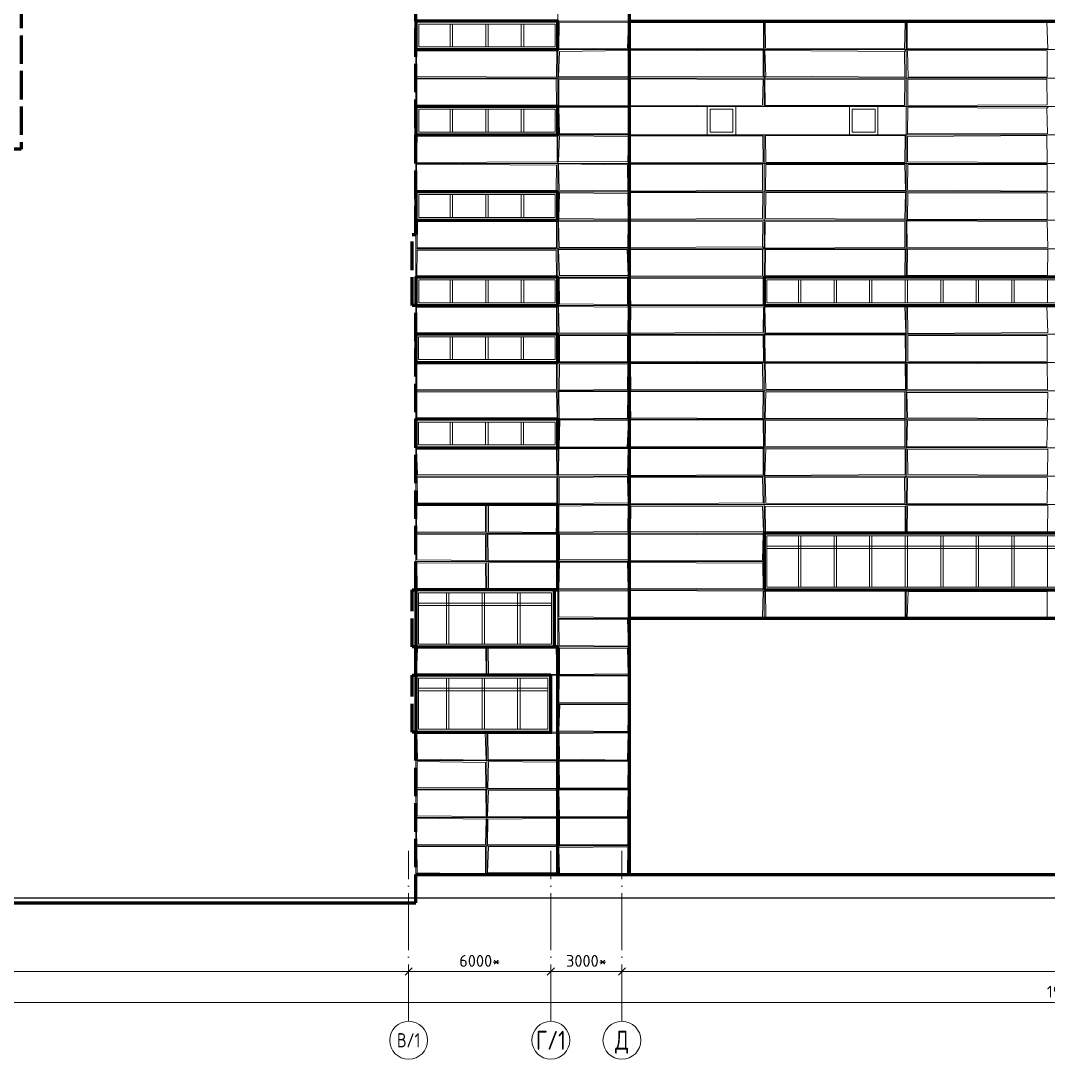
# Model space of a CAD drawing. Extents: x -50000 to 1632000, y -47600 to 308800.
# Drawn here: x 567434 to 610787, y -6800 to 37017 of the extents above; entities that cross this region are included whole.
import ezdxf
from ezdxf.enums import TextEntityAlignment as Align

# ---------------------------------------------------------------- set-up
doc = ezdxf.new("R2010")
doc.units = 0
doc.header["$MEASUREMENT"] = 0
doc.linetypes.add('ACAD_ISO02W100', pattern=[15, 12, -3])
doc.linetypes.add('ACAD_ISO04W100', pattern=[30, 24, -3, 0, -3])
doc.layers.get('Defpoints').update_dxf_attribs({"color": 6})
doc.layers.add('2', color=7, linetype='Continuous')
doc.styles.get("Standard").update_dxf_attribs({"font": 'isocpeur.ttf'})
doc.dimstyles.get("Standard").update_dxf_attribs({"dimscale": 200, "dimtxt": 2.5, "dimasz": 1.5, "dimexe": 1.5, "dimexo": 5, "dimgap": 1, "dimtad": 1, "dimtoh": 1, "dimdec": 0, "dimrnd": 10, "dimzin": 0, "dimtxsty": 'Standard', "dimblk": 'OBLIQUE', "dimcen": 1, "dimdle": 1.5, "dimclrd": 256, "dimclre": 256, "dimclrt": 256, "dimadec": 0, "dimazin": 0, "dimtfac": 1, "dimtdec": 0, "dimtix": 1, "dimtmove": 0, "dimatfit": 3, "dimldrblk": 'NONE', "dimfxl": 1, "dimtolj": 1, "dimtzin": 0, "dimlwd": 18, "dimlwe": 18, "dimarcsym": 1})

# ---------------------------------------------------------------- blocks, each defined once
blk = doc.blocks.new('_Oblique')
at = {"color": 0, "linetype": 'ByBlock', "lineweight": -2}
blk.add_line((-0.5, -0.5), (0.5, 0.5), dxfattribs=at)
blk = doc.blocks.new('*D41')
at = {"layer": '2', "linetype": 'Continuous', "lineweight": 18, "transparency": 16777216}
blk.add_line((583500, -3100), (590100, -3100), dxfattribs=at)
at = {"layer": 'Defpoints', "color": 0, "linetype": 'Continuous', "transparency": 16777216}
for p in [(583800, 0), (589800, 0), (589800, -3100)]:
    blk.add_point(p, dxfattribs=at)
at = {"layer": '2', "linetype": 'Continuous', "lineweight": 18, "transparency": 16777216, "xscale": 300, "yscale": 300, "zscale": 300, "rotation": 180}
blk.add_blockref('_Oblique', (583800, -3100), dxfattribs=at)
at = {"layer": '2', "linetype": 'Continuous', "lineweight": 18, "transparency": 16777216, "xscale": 300, "yscale": 300, "zscale": 300}
blk.add_blockref('_Oblique', (589800, -3100), dxfattribs=at)
at = {"layer": '2', "linetype": 'Continuous', "lineweight": 18, "transparency": 16777216, "insert": (586800, -2650), "char_height": 500, "attachment_point": 5}
blk.add_mtext('\\A1;6000*', dxfattribs=at)
blk = doc.blocks.new('_None')
blk = doc.blocks.new('*D42')
at = {"layer": '2', "linetype": 'Continuous', "lineweight": 18, "transparency": 16777216}
blk.add_line((516450, -3100), (584100, -3100), dxfattribs=at)
at = {"layer": 'Defpoints', "color": 0, "linetype": 'Continuous', "transparency": 16777216}
for p in [(516750, 0), (583800, 0), (583800, -3100)]:
    blk.add_point(p, dxfattribs=at)
at = {"layer": '2', "linetype": 'Continuous', "lineweight": 18, "transparency": 16777216, "xscale": 300, "yscale": 300, "zscale": 300, "rotation": 180}
blk.add_blockref('_Oblique', (516750, -3100), dxfattribs=at)
at = {"layer": '2', "linetype": 'Continuous', "lineweight": 18, "transparency": 16777216, "xscale": 300, "yscale": 300, "zscale": 300}
blk.add_blockref('_Oblique', (583800, -3100), dxfattribs=at)
at = {"layer": '2', "linetype": 'Continuous', "lineweight": 18, "transparency": 16777216, "insert": (550275, -2650), "char_height": 500, "attachment_point": 5}
blk.add_mtext('\\A1;67050*', dxfattribs=at)
blk = doc.blocks.new('*D43')
at = {"layer": '2', "linetype": 'Continuous', "lineweight": 18, "transparency": 16777216}
blk.add_line((516450, -4400), (707350, -4400), dxfattribs=at)
at = {"layer": 'Defpoints', "color": 0, "linetype": 'Continuous', "transparency": 16777216}
for p in [(516750, 0), (707050, 0), (707050, -4400)]:
    blk.add_point(p, dxfattribs=at)
at = {"layer": '2', "linetype": 'Continuous', "lineweight": 18, "transparency": 16777216, "xscale": 300, "yscale": 300, "zscale": 300, "rotation": 180}
blk.add_blockref('_Oblique', (516750, -4400), dxfattribs=at)
at = {"layer": '2', "linetype": 'Continuous', "lineweight": 18, "transparency": 16777216, "xscale": 300, "yscale": 300, "zscale": 300}
blk.add_blockref('_Oblique', (707050, -4400), dxfattribs=at)
at = {"layer": '2', "linetype": 'Continuous', "lineweight": 18, "transparency": 16777216, "insert": (611900, -3950), "char_height": 500, "attachment_point": 5}
blk.add_mtext('\\A1;190300*', dxfattribs=at)
blk = doc.blocks.new('*D40')
at = {"layer": '2', "linetype": 'Continuous', "lineweight": 18, "transparency": 16777216}
blk.add_line((592500, -3100), (659100, -3100), dxfattribs=at)
at = {"layer": 'Defpoints', "color": 0, "linetype": 'Continuous', "transparency": 16777216}
for p in [(592800, 0), (658800, 0), (658800, -3100)]:
    blk.add_point(p, dxfattribs=at)
at = {"layer": '2', "linetype": 'Continuous', "lineweight": 18, "transparency": 16777216, "xscale": 300, "yscale": 300, "zscale": 300, "rotation": 180}
blk.add_blockref('_Oblique', (592800, -3100), dxfattribs=at)
at = {"layer": '2', "linetype": 'Continuous', "lineweight": 18, "transparency": 16777216, "xscale": 300, "yscale": 300, "zscale": 300}
blk.add_blockref('_Oblique', (658800, -3100), dxfattribs=at)
at = {"layer": '2', "linetype": 'Continuous', "lineweight": 18, "transparency": 16777216, "insert": (625800, -2650), "char_height": 500, "attachment_point": 5}
blk.add_mtext('\\A1;66000*', dxfattribs=at)
blk = doc.blocks.new('*D46')
at = {"layer": '2', "linetype": 'Continuous', "lineweight": 18, "transparency": 16777216}
blk.add_line((589500, -3100), (593100, -3100), dxfattribs=at)
at = {"layer": 'Defpoints', "color": 0, "linetype": 'Continuous', "transparency": 16777216}
for p in [(589800, 0), (592800, 0), (592800, -3100)]:
    blk.add_point(p, dxfattribs=at)
at = {"layer": '2', "linetype": 'Continuous', "lineweight": 18, "transparency": 16777216, "xscale": 300, "yscale": 300, "zscale": 300, "rotation": 180}
blk.add_blockref('_Oblique', (589800, -3100), dxfattribs=at)
at = {"layer": '2', "linetype": 'Continuous', "lineweight": 18, "transparency": 16777216, "xscale": 300, "yscale": 300, "zscale": 300}
blk.add_blockref('_Oblique', (592800, -3100), dxfattribs=at)
at = {"layer": '2', "linetype": 'Continuous', "lineweight": 18, "transparency": 16777216, "insert": (591300, -2650), "char_height": 500, "attachment_point": 5}
blk.add_mtext('\\A1;3000*', dxfattribs=at)

msp = doc.modelspace()

# ---------------------------------------------------------------- linework, layer by layer
at = {"layer": '2', "color": 8, "linetype": 'Continuous', "lineweight": 13}
for p, q in [((590100, 16600), (590100, 53800)), ((584100, 1000), (584100, 51400)), ((659100, 37000), (584100, 37000)), ((598800, 33400), (598800, 37000)), ((604800, 37000), (604800, 26200)), ((659100, 35800), (584100, 35800)), ((659100, 34600), (584100, 34600)), ((659100, 33400), (584100, 33400)), ((659100, 32200), (584100, 32200)), ((598800, 11800), (598800, 32200)), ((659100, 31000), (584100, 31000)), ((659100, 29800), (584100, 29800)), ((659100, 28600), (584100, 28600)), ((659100, 27400), (584100, 27400)), ((659100, 26200), (584100, 26200)), ((659100, 25000), (584100, 25000)), ((604800, 15400), (604800, 25000)), ((659100, 23800), (584100, 23800)), ((659100, 22600), (584100, 22600)), ((659100, 21400), (584100, 21400)), ((659100, 20200), (584100, 20200)), ((659100, 19000), (584100, 19000)), ((659100, 17800), (584100, 17800)), ((659100, 16600), (584126.5, 16600)), ((587100, 13000), (587100, 16600)), ((659100, 15400), (584100, 15400)), ((598800, 14200), (584100, 14200)), ((659100, 13000), (584100, 13000)), ((604800, 11800), (604800, 13000)), ((677350, 11800), (590100, 11800)), ((593100, 10600), (584100, 10600)), ((587100, 9400), (587100, 10600)), ((593100, 9400), (584100, 9400)), ((593100, 8200), (590100, 8200)), ((593100, 7000), (584100, 7000)), ((587100, 1000), (587100, 7000)), ((590100, 1000), (590100, 7000)), ((593100, 5800), (584100, 5800)), ((593100, 4600), (584100, 4600)), ((593100, 3400), (584100, 3400)), ((593100, 2200), (584100, 2200)), ((584100, 1000), (593100, 1000))]:
    msp.add_line(p, q, dxfattribs=at)
at = {"layer": '2', "linetype": 'Continuous', "lineweight": 20}
for p, q in [((589985.2, 36880), (584225.2, 36880)), ((584225.2, 36880), (584225.2, 35920)), ((585555.2, 35920), (585555.2, 36880)), ((585655.2, 36880), (585655.2, 35920)), ((587055.2, 35920), (587055.2, 36880)), ((587155.2, 36880), (587155.2, 35920)), ((588555.2, 35920), (588555.2, 36880)), ((588655.2, 36880), (588655.2, 35920)), ((589985.2, 35920), (589985.2, 36880)), ((584225.2, 35920), (589985.2, 35920)), ((596400, 32200), (596400, 33400)), ((596400, 33400), (597600, 33400)), ((597600, 33400), (597600, 32200)), ((602400, 33400), (602400, 32200)), ((602400, 33400), (603600, 33400)), ((603600, 32200), (603600, 33400)), ((589985.2, 33280), (584225.2, 33280)), ((584225.2, 33280), (584225.2, 32320)), ((585555.2, 32320), (585555.2, 33280)), ((585655.2, 33280), (585655.2, 32320)), ((587055.2, 32320), (587055.2, 33280)), ((587155.2, 33280), (587155.2, 32320)), ((588555.2, 32320), (588555.2, 33280)), ((588655.2, 33280), (588655.2, 32320)), ((589985.2, 32320), (589985.2, 33280)), ((597480, 33280), (596520, 33280)), ((596520, 33280), (596520, 32320)), ((597480, 32320), (597480, 33280)), ((603480, 33280), (602520, 33280)), ((602520, 33280), (602520, 32320)), ((603480, 32320), (603480, 33280)), ((584225.2, 32320), (589985.2, 32320)), ((596400, 32200), (597600, 32200)), ((596520, 32320), (597480, 32320)), ((602400, 32200), (603600, 32200)), ((602520, 32320), (603480, 32320)), ((589985.2, 29680), (584225.2, 29680)), ((584225.2, 29680), (584225.2, 28720)), ((585555.2, 28720), (585555.2, 29680)), ((585655.2, 29680), (585655.2, 28720)), ((587055.2, 28720), (587055.2, 29680)), ((587155.2, 29680), (587155.2, 28720)), ((588555.2, 28720), (588555.2, 29680)), ((588655.2, 29680), (588655.2, 28720)), ((589985.2, 28720), (589985.2, 29680)), ((584225.2, 28720), (589985.2, 28720)), ((589985.2, 26080), (584225.2, 26080)), ((584225.2, 26080), (584225.2, 25120)), ((585555.2, 25120), (585555.2, 26080)), ((585655.2, 26080), (585655.2, 25120)), ((587055.2, 25120), (587055.2, 26080)), ((587155.2, 26080), (587155.2, 25120)), ((588555.2, 25120), (588555.2, 26080)), ((588655.2, 26080), (588655.2, 25120)), ((589985.2, 25120), (589985.2, 26080)), ((646680, 26080), (598920, 26080)), ((598920, 26080), (598920, 25120)), ((600250, 25120), (600250, 26080)), ((600350, 26080), (600350, 25120)), ((601750, 25120), (601750, 26080)), ((601850, 26080), (601850, 25120)), ((603250, 25120), (603250, 26080)), ((603350, 26080), (603350, 25120)), ((604750, 25120), (604750, 26080)), ((604850, 26080), (604850, 25120)), ((606250, 25120), (606250, 26080)), ((606350, 26080), (606350, 25120)), ((607750, 25120), (607750, 26080)), ((607850, 26080), (607850, 25120)), ((609250, 25120), (609250, 26080)), ((609350, 26080), (609350, 25120)), ((610750, 25120), (610750, 26080)), ((584225.2, 25120), (589985.2, 25120)), ((598920, 25120), (646680, 25120)), ((589980, 23680), (584220, 23680)), ((584220, 23680), (584220, 22720)), ((585550, 22720), (585550, 23680)), ((585650, 23680), (585650, 22720)), ((587050, 22720), (587050, 23680)), ((587150, 23680), (587150, 22720)), ((588550, 22720), (588550, 23680)), ((588650, 23680), (588650, 22720)), ((589980, 22720), (589980, 23680)), ((584220, 22720), (589980, 22720)), ((589980, 20080), (584220, 20080)), ((584220, 20080), (584220, 19120)), ((585550, 19120), (585550, 20080)), ((585650, 20080), (585650, 19120)), ((587050, 19120), (587050, 20080)), ((587150, 20080), (587150, 19120)), ((588550, 19120), (588550, 20080)), ((588650, 20080), (588650, 19120)), ((589980, 19120), (589980, 20080)), ((584220, 19120), (589980, 19120)), ((646680, 15280), (598920, 15280)), ((598920, 15280), (598920, 13120)), ((600250, 13120), (600250, 15280)), ((600350, 15280), (600350, 13120)), ((601750, 13120), (601750, 15280)), ((601850, 15280), (601850, 13120)), ((603250, 13120), (603250, 15280)), ((603350, 15280), (603350, 13120)), ((604750, 13120), (604750, 15280)), ((604850, 15280), (604850, 13120)), ((606250, 13120), (606250, 15280)), ((606350, 15280), (606350, 13120)), ((607750, 13120), (607750, 15280)), ((607850, 15280), (607850, 13120)), ((609250, 13120), (609250, 15280)), ((609350, 15280), (609350, 13120)), ((610750, 13120), (610750, 15280)), ((598920, 14850), (646680, 14850)), ((598920, 14750), (646680, 14750)), ((584220, 10720), (584220, 12880)), ((584220, 12880), (589830, 12880)), ((585400, 12880), (585400, 10720)), ((585500, 10720), (585500, 12880)), ((586900, 12880), (586900, 10720)), ((587000, 10720), (587000, 12880)), ((588400, 12880), (588400, 10720)), ((588500, 10720), (588500, 12880)), ((589830, 12880), (589830, 10720)), ((590100, 10600), (590100, 13000)), ((598920, 13120), (646680, 13120)), ((584220, 12450), (589830, 12450)), ((584220, 12350), (589830, 12350)), ((589830, 10720), (584220, 10720)), ((584220, 7120), (584220, 9280)), ((584220, 9280), (589680, 9280)), ((585400, 9280), (585400, 7120)), ((585500, 7120), (585500, 9280)), ((586900, 9280), (586900, 7120)), ((587000, 7120), (587000, 9280)), ((588400, 9280), (588400, 7120)), ((588500, 7120), (588500, 9280)), ((589680, 9280), (589680, 7120)), ((584220, 8850), (589680, 8850)), ((584220, 8750), (589680, 8750)), ((589680, 7120), (584220, 7120))]:
    msp.add_line(p, q, dxfattribs=at)
at = {"layer": '2', "color": 8, "linetype": 'Continuous', "lineweight": 9}
for p, q in [((590136.3, 35826.4), (590158, 36939.1)), ((590158, 36939.1), (593070.3, 36928.5)), ((593035.8, 35857), (593070.3, 36928.5)), ((593137, 35854), (593161.6, 36939.8)), ((593161.6, 36939.8), (598771.9, 36944.5)), ((598769.8, 35852.5), (598771.9, 36944.5)), ((598846.2, 36953.4), (604748.8, 36928.3)), ((598862.8, 35861.5), (598846.2, 36953.4)), ((604726.3, 35825.9), (604748.8, 36928.3)), ((604831.5, 36943), (610728.8, 36971.3)), ((604837, 35837.7), (604831.5, 36943)), ((610771, 35827.6), (610728.8, 36971.3)), ((584136.7, 34665.9), (584136.9, 35753.7)), ((584136.9, 35753.7), (590059.7, 35758.4)), ((590036.7, 34643.3), (590059.7, 35758.4)), ((590129.1, 34651.2), (590160.3, 35726.4)), ((590136.3, 35826.4), (593035.8, 35857)), ((590160.3, 35726.4), (593069.1, 35764.3)), ((593068.3, 34647), (593069.1, 35764.3)), ((593136.5, 34877.7), (593163.4, 35747.3)), ((593137, 35854), (598769.8, 35852.5)), ((593163.4, 35747.3), (598761.2, 35769.3)), ((598763.7, 34663.9), (598761.2, 35769.3)), ((598829.4, 35759.2), (604728.9, 35726.6)), ((598868.2, 34673.2), (598829.4, 35759.2)), ((598862.8, 35861.5), (604726.3, 35825.9)), ((604800, 35800), (604728.9, 35726.6)), ((604739.5, 34642.6), (604728.9, 35726.6)), ((604837, 35837.7), (610771, 35827.6)), ((604846.8, 35756.1), (610744.5, 35742.6)), ((604872.8, 34641.9), (604846.8, 35756.1)), ((610737.8, 34638.4), (610744.5, 35742.6)), ((584136.7, 34665.9), (590036.7, 34643.3)), ((590129.1, 34651.2), (593068.3, 34647)), ((593134.8, 34653), (598763.7, 34663.9)), ((598800, 34600), (598868.2, 34673.2)), ((598868.2, 34673.2), (604739.5, 34642.6)), ((604872.8, 34641.9), (610737.8, 34638.4)), ((584132.1, 34559.1), (590029, 34569.1)), ((584140, 33442.8), (584132.1, 34559.1)), ((590035.7, 33464.4), (590029, 34569.1)), ((590136.6, 33432), (590141.7, 34539.5)), ((590141.7, 34539.5), (593062.7, 34526.2)), ((593070, 33429.6), (593062.7, 34526.2)), ((593139.8, 33431.4), (593150.6, 34568.7)), ((593150.6, 34568.7), (598759.7, 34537.2)), ((598726.2, 33460.3), (598759.7, 34537.2)), ((598827.9, 34530.9), (604739.2, 34542.9)), ((598837, 33445.8), (598827.9, 34530.9)), ((604729.6, 33438.8), (604739.2, 34542.9)), ((604856.8, 33440.8), (604863, 34547.8)), ((604863, 34547.8), (610734.4, 34542.7)), ((610739.4, 33470.5), (610734.4, 34542.7)), ((584140, 33442.8), (590035.7, 33464.4)), ((590135.7, 33372.1), (593073.6, 33337.8)), ((590163.6, 32243.9), (590135.7, 33372.1)), ((590136.6, 33432), (593070, 33429.6)), ((593061.4, 32250.1), (593073.6, 33337.8)), ((593139.8, 33431.4), (598726.2, 33460.3)), ((598837, 33445.8), (604729.6, 33438.8)), ((604854.4, 32240.7), (604867.6, 33360.4)), ((604856.8, 33440.8), (610739.4, 33470.5)), ((604867.6, 33360.4), (610731.9, 33325.9)), ((610800, 33400), (610731.9, 33325.9)), ((610757, 32259.8), (610731.9, 33325.9)), ((584137.3, 31035.3), (584162.5, 32153.2)), ((584162.5, 32153.2), (590070.7, 32172.9)), ((590064.1, 31064.9), (590070.7, 32172.9)), ((590129.5, 31070.5), (590163.3, 32162)), ((590163.3, 32162), (593074.4, 32131.8)), ((590163.6, 32243.9), (593061.4, 32250.1)), ((593044.3, 31073.4), (593074.4, 32131.8)), ((593138.4, 32160.4), (598742.7, 32165.8)), ((593150.4, 31038.1), (593138.4, 32160.4)), ((598753.7, 31052.6), (598742.7, 32165.8)), ((598858.4, 32171.9), (604744.3, 32172.4)), ((598869.3, 31032.2), (598858.4, 32171.9)), ((604731.1, 31042.8), (604744.3, 32172.4)), ((604847.4, 31062.5), (604848.2, 32130.4)), ((604848.2, 32130.4), (610734.5, 32168.7)), ((604854.4, 32240.7), (610757, 32259.8)), ((610743.1, 31032.2), (610734.5, 32168.7)), ((584135.1, 29850.6), (584134.8, 30959.6)), ((584137.2, 30959.3), (590043, 30925.1)), ((584137.3, 31035.3), (590064.1, 31064.9)), ((590030.5, 29873.7), (590043, 30925.1)), ((590129.5, 31070.5), (593044.3, 31073.4)), ((590130.2, 30974), (593039.5, 30934.9)), ((590148.2, 29870.4), (590130.2, 30974)), ((593047, 29840.2), (593039.5, 30934.9)), ((593129.7, 30058.1), (593140.2, 30963.2)), ((593140.2, 30963.2), (598734.5, 30951.1)), ((593150.4, 31038.1), (598753.7, 31052.6)), ((598726.2, 29861.7), (598734.5, 30951.1)), ((598859.9, 29856.9), (598868.8, 30947.4)), ((598868.8, 30947.4), (604730.1, 30949.2)), ((598869.3, 31032.2), (604731.1, 31042.8)), ((604765.3, 29860.9), (604730.1, 30949.2)), ((604847.4, 31062.5), (610743.1, 31032.2)), ((604855.2, 29863.8), (604864, 30949.7)), ((604864, 30949.7), (610746, 30947.9)), ((610744.4, 29829.4), (610746, 30947.9)), ((584135.1, 29850.6), (590030.5, 29873.7)), ((590100, 29800), (590030.5, 29873.7)), ((590148.2, 29870.4), (593047, 29840.2)), ((593127.1, 29831.2), (598726.2, 29861.7)), ((598859.9, 29856.9), (604765.3, 29860.9)), ((604855.2, 29863.8), (610744.4, 29829.4)), ((590137.4, 28670.6), (590169.6, 29750.7)), ((590169.6, 29750.7), (593046.2, 29726.2)), ((593066.4, 28644), (593046.2, 29726.2)), ((593141.2, 29767.6), (598740.1, 29753.2)), ((593149.9, 28648.8), (593141.2, 29767.6)), ((598731.7, 28667), (598740.1, 29753.2)), ((598862, 28672.7), (598864.9, 29761.2)), ((598864.9, 29761.2), (604765.5, 29769)), ((604739.4, 28643), (604765.5, 29769)), ((604854.1, 28648.4), (604867.1, 29749.8)), ((604867.1, 29749.8), (610744.5, 29736.3)), ((610737.6, 28630.2), (610744.5, 29736.3)), ((584160.7, 27433.2), (584171.1, 28543.7)), ((584171.1, 28543.7), (590042.9, 28527.6)), ((590045.8, 27437.7), (590042.9, 28527.6)), ((590126.4, 28550.3), (593056.8, 28560)), ((590146.6, 27448.8), (590126.4, 28550.3)), ((590137.4, 28670.6), (593066.4, 28644)), ((593045.2, 27444.4), (593056.8, 28560)), ((593126.1, 27451.8), (593157.5, 28553.7)), ((593149.9, 28648.8), (598731.7, 28667)), ((593157.5, 28553.7), (598739.6, 28538.2)), ((598730.4, 27472.7), (598739.6, 28538.2)), ((598835.9, 27428.2), (598847, 28531.4)), ((598847, 28531.4), (604737.6, 28542.5)), ((598862, 28672.7), (604739.4, 28643)), ((604737.7, 27451.1), (604737.6, 28542.5)), ((604825.1, 28570.7), (610739.6, 28549.7)), ((604834.5, 27460.8), (604825.1, 28570.7)), ((604854.1, 28648.4), (610737.6, 28630.2)), ((610770.3, 27448.3), (610739.6, 28549.7)), ((584151.1, 26239.1), (584158.9, 27334.8)), ((584158.9, 27334.8), (590031.7, 27337.4)), ((584160.7, 27433.2), (590045.8, 27437.7)), ((590039.4, 26263.4), (590031.7, 27337.4)), ((590127.4, 27362.5), (593027.8, 27356.2)), ((590167.8, 26271.3), (590127.4, 27362.5)), ((590146.6, 27448.8), (593045.2, 27444.4)), ((593067.6, 26268.9), (593027.8, 27356.2)), ((593126.1, 27451.8), (598730.4, 27472.7)), ((593127.3, 26241.4), (593139.4, 27355.2)), ((593139.4, 27355.2), (598737.6, 27363.7)), ((598728.5, 26255.4), (598737.6, 27363.7)), ((598800, 27400), (598730.4, 27472.7)), ((598835.9, 27428.2), (604737.7, 27451.1)), ((598847, 26237.8), (598864.5, 27363.7)), ((598864.5, 27363.7), (604745.6, 27361.8)), ((604739.7, 26262.3), (604745.6, 27361.8)), ((604834.5, 27460.8), (610770.3, 27448.3)), ((604834.6, 26265.6), (604849.5, 27372.7)), ((604849.5, 27372.7), (610770.6, 27372.9)), ((610763.3, 26262.7), (610770.6, 27372.9)), ((584151.1, 26239.1), (590039.4, 26263.4)), ((590145.6, 26156.9), (593036.3, 26152.7)), ((590160.8, 25071.6), (590145.6, 26156.9)), ((590167.8, 26271.3), (593067.6, 26268.9)), ((593035, 25049.5), (593036.3, 26152.7)), ((593127.3, 26241.4), (598728.5, 26255.4)), ((593132.8, 26156.2), (598773.8, 26129.9)), ((593171.8, 25027.1), (593135.8, 26063.6)), ((598759, 25052.8), (598773.8, 26129.9)), ((598847, 26237.8), (604739.7, 26262.3)), ((604834.6, 26265.6), (610763.3, 26262.7)), ((590160.8, 25071.6), (593035, 25049.5)), ((593171.8, 25027.1), (598759, 25052.8)), ((584136.8, 24927.3), (590041.8, 24927)), ((584145.7, 23848.2), (584136.8, 24927.3)), ((590040.7, 23836), (590041.8, 24927)), ((590130, 24960.9), (593067.5, 24930.7)), ((590153.9, 23851.6), (590130, 24960.9)), ((593043.5, 23841.9), (593067.5, 24930.7)), ((593163.4, 23836.1), (593171.4, 24942.2)), ((593171.4, 24942.2), (598774.4, 24932.5)), ((598762.7, 23874.7), (598774.4, 24932.5)), ((598825.5, 24964.6), (604740.8, 24948.3)), ((598863.5, 23836), (598825.5, 24964.6)), ((604772.9, 23838.4), (604740.8, 24948.3)), ((604854.6, 24962), (610726.8, 24969.7)), ((604868.4, 23828.3), (604854.6, 24962)), ((610774.4, 23857.1), (610726.8, 24969.7)), ((584145.7, 23848.2), (590040.7, 23836)), ((590153.9, 23851.6), (593043.5, 23841.9)), ((590164.2, 23732.5), (593040.2, 23736.6)), ((590172.5, 22626.5), (590164.2, 23732.5)), ((593030.4, 22640.4), (593040.2, 23736.6)), ((593139.9, 23745.1), (598754.1, 23750)), ((593143.9, 22629.3), (593139.9, 23745.1)), ((593163.4, 23836.1), (598762.7, 23874.7)), ((598769.8, 22651.3), (598754.1, 23750)), ((598827.3, 23758.7), (604745.2, 23762.1)), ((598849, 22646.4), (598827.3, 23758.7)), ((598863.5, 23836), (604772.9, 23838.4)), ((604770.5, 22626.3), (604745.2, 23762.1)), ((604864.1, 22657.5), (604866.6, 23734.8)), ((604866.6, 23734.8), (610743.4, 23734.5)), ((604868.4, 23828.3), (610774.4, 23857.1)), ((610746.8, 22638.9), (610743.4, 23734.5)), ((584145.6, 21466.7), (584150.4, 22559.7)), ((584150.4, 22559.7), (590034.9, 22531.5)), ((590045.9, 21465.3), (590034.9, 22531.5)), ((590153.7, 21437.1), (590169.1, 22547.2)), ((590169.1, 22547.2), (593049.8, 22536.3)), ((590172.5, 22626.5), (593030.4, 22640.4)), ((593037.1, 21464.7), (593049.8, 22536.3)), ((593143.9, 22629.3), (598769.8, 22651.3)), ((593168.1, 22554.6), (598736.3, 22555.6)), ((593174.4, 21440.2), (593168.1, 22554.6)), ((598750.6, 21457.5), (598736.3, 22555.6)), ((598838.2, 22554.3), (604752.7, 22571.9)), ((598868.6, 21464.3), (598838.2, 22554.3)), ((598849, 22646.4), (604770.5, 22626.3)), ((604767.2, 21451.9), (604752.7, 22571.9)), ((604830, 22547.4), (610748.5, 22565.8)), ((604834.1, 21469.3), (604830, 22547.4)), ((604864.1, 22657.5), (610746.8, 22638.9)), ((610759.9, 21448.4), (610748.5, 22565.8)), ((584141.1, 20262.4), (584152.6, 21352)), ((584145.6, 21466.7), (590045.9, 21465.3)), ((584152.6, 21352), (590042, 21354)), ((590067.6, 20228.4), (590042, 21354)), ((590134, 21368.8), (593050.6, 21362.3)), ((590145.1, 20227.7), (590134, 21368.8)), ((590153.7, 21437.1), (593037.1, 21464.7)), ((593040.6, 20250.9), (593050.6, 21362.3)), ((593143.3, 21356.1), (598763, 21368.2)), ((593169.5, 20261.3), (593143.3, 21356.1)), ((593174.4, 21440.2), (598750.6, 21457.5)), ((598748.8, 20241.8), (598763, 21368.2)), ((598840.8, 20234.8), (598874.1, 21344.9)), ((598868.6, 21464.3), (604767.2, 21451.9)), ((598874.1, 21344.9), (604736.2, 21359)), ((604741.2, 20235.7), (604736.2, 21359)), ((610769.3, 21333.3), (604825.4, 21328.7)), ((604825.4, 21328.7), (604848.5, 20258.2)), ((604834.1, 21469.3), (610759.9, 21448.4)), ((610743.5, 20235.8), (610769.3, 21333.3)), ((584141.1, 20262.4), (590067.6, 20228.4)), ((590145.1, 20227.7), (593040.6, 20250.9)), ((590150.8, 19031.8), (590174.1, 20173.6)), ((590174.1, 20173.6), (593075, 20143.9)), ((593144.5, 19046.3), (593156.5, 20170.3)), ((593156.5, 20170.3), (598766.1, 20174.8)), ((593169.5, 20261.3), (598748.8, 20241.8)), ((598769.9, 19041.8), (598766.1, 20174.8)), ((598839.8, 19070.6), (598851.8, 20156.4)), ((598840.8, 20234.8), (604741.2, 20235.7)), ((598851.8, 20156.4), (604730.7, 20168.6)), ((604738.5, 19044.2), (604730.7, 20168.6)), ((604847.5, 20144.4), (610759.6, 20169.2)), ((604848.5, 20258.2), (610743.5, 20235.8)), ((610730.3, 19043.1), (610759.6, 20169.2)), ((593026.5, 19030.4), (593075, 20143.9)), ((604825.4, 19042.3), (604847.5, 20144.4)), ((584170.9, 17866.2), (584137.3, 18908.2)), ((584137.4, 18945), (590045.1, 18962.7)), ((590055.7, 17853.6), (590045.1, 18962.7)), ((590126.7, 17869.6), (590137, 18965.6)), ((590137, 18965.6), (593057.5, 18953.7)), ((590150.8, 19031.8), (593026.5, 19030.4)), ((593033.6, 17862.9), (593057.5, 18953.7)), ((593134.5, 18963.1), (598765.1, 18963.3)), ((593145.6, 17827.8), (593134.5, 18963.1)), ((593144.5, 19046.3), (598769.9, 19041.8)), ((598761.1, 17860), (598765.1, 18963.3)), ((598828, 17829.1), (598872.3, 18949)), ((598839.8, 19070.6), (604738.5, 19044.2)), ((598872.3, 18949), (604750.5, 18934.7)), ((604744.6, 17865.9), (604750.5, 18934.7)), ((604825.4, 19042.3), (610730.3, 19043.1)), ((604849, 18933.3), (610774.9, 18945.9)), ((604857.3, 17865.8), (604849, 18933.3)), ((610750.7, 17850.2), (610774.9, 18945.9)), ((584157.5, 17755.2), (590059, 17734.4)), ((584173.3, 16668.8), (584157.5, 17755.2)), ((584170.9, 17866.2), (590055.7, 17853.6)), ((590052, 16660.8), (590059, 17734.4)), ((590126.7, 17869.6), (593033.6, 17862.9)), ((590150.5, 16646.9), (590158.1, 17752.1)), ((590158.1, 17752.1), (593035.3, 17768.8)), ((593062.4, 16671), (593035.3, 17768.8)), ((593145.6, 17827.8), (598761.1, 17860)), ((593153.2, 16639.7), (593155.4, 17756.5)), ((593155.4, 17756.5), (598737.6, 17756.9)), ((598754, 16673.1), (598737.6, 17756.9)), ((598828, 17829.1), (604744.6, 17865.9)), ((598847.1, 17741.6), (604725.4, 17728.1)), ((598870, 16669), (598847.1, 17741.6)), ((604800, 17800), (604725.4, 17728.1)), ((604741.3, 16652.8), (604725.4, 17728.1)), ((604840.9, 16648.1), (604853.1, 17746)), ((604853.1, 17746), (610756.2, 17735.5)), ((604857.3, 17865.8), (610750.7, 17850.2)), ((610745.6, 16656.2), (610756.2, 17735.5)), ((584173.3, 16668.8), (590052, 16660.8)), ((590150.5, 16646.9), (593062.4, 16671)), ((593153.2, 16639.7), (598754, 16673.1)), ((598870, 16669), (604741.3, 16652.8)), ((604840.9, 16648.1), (610745.6, 16656.2)), ((584136.2, 15436.2), (584137.6, 16566.2)), ((584137.6, 16566.2), (587047.7, 16545.4)), ((587050, 15446.3), (587047.7, 16545.4)), ((587168.5, 16551.3), (590060.4, 16570.4)), ((587171.7, 15448.3), (587168.5, 16551.3)), ((590026.4, 15427.5), (590060.4, 16570.4)), ((590130.3, 15437.1), (590142.3, 16533.3)), ((590142.3, 16533.3), (593062.2, 16573.8)), ((593045.3, 15468.5), (593062.2, 16573.8)), ((593167.2, 15449.9), (593174.4, 16535.5)), ((593174.4, 16535.5), (598729.7, 16539.5)), ((598768, 15470.5), (598729.7, 16539.5)), ((598849.6, 16527.5), (604754.6, 16536)), ((598852.7, 15443.3), (598849.6, 16527.5)), ((604751, 15426.4), (604754.6, 16536)), ((604833.5, 15450.9), (604849.6, 16544.9)), ((604849.6, 16544.9), (610773.9, 16569.7)), ((610752.7, 15456.5), (610773.9, 16569.7)), ((584136.2, 15436.2), (587050, 15446.3)), ((584136.9, 15347.7), (587038.1, 15345.7)), ((584139.4, 14266.4), (584136.9, 15347.7)), ((587042.4, 14245.6), (587038.1, 15345.7)), ((587137.9, 15349.2), (590037.8, 15353.5)), ((587162.6, 14225.8), (587137.9, 15349.2)), ((587171.7, 15448.3), (590026.4, 15427.5)), ((590055.5, 14242.3), (590037.8, 15353.5)), ((590100, 15400), (590172.5, 15327.3)), ((590130.3, 15437.1), (593045.3, 15468.5)), ((590172.5, 15327.3), (593063.9, 15338.4)), ((593068, 14266.8), (593063.9, 15338.4)), ((593138.3, 15333.2), (598760.2, 15358)), ((593167.2, 15449.9), (598768, 15470.5)), ((598731.7, 14254.7), (598760.2, 15358)), ((598852.7, 15443.3), (604751, 15426.4)), ((604833.5, 15450.9), (610752.7, 15456.5)), ((590164.7, 14266), (590172.5, 15327.3)), ((593167.8, 14243.7), (593138.3, 15333.2)), ((584139.4, 14266.4), (587042.4, 14245.6)), ((584144.4, 14149.5), (587046.3, 14128.1)), ((584156.2, 13063.7), (584144.4, 14149.5)), ((587062.7, 13062.8), (587046.3, 14128.1)), ((587162.6, 14225.8), (590055.5, 14242.3)), ((587165, 14146), (590074, 14164.2)), ((587173.8, 13027.1), (587165, 14146)), ((590069, 13036.1), (590074, 14164.2)), ((590136.2, 13046.7), (590169.9, 14174.8)), ((590164.7, 14266), (593068, 14266.8)), ((590169.9, 14174.8), (593038.9, 14170)), ((593063.2, 13063.2), (593038.9, 14170)), ((593152.5, 14158.5), (598743.6, 14129.1)), ((593155.9, 13071.6), (593152.5, 14158.5)), ((593167.8, 14243.7), (598731.7, 14254.7)), ((598762.7, 13044.9), (598743.6, 14129.1)), ((584156.2, 13063.7), (587062.7, 13062.8)), ((587173.8, 13027.1), (590069, 13036.1)), ((590132.8, 12956.4), (593067, 12959.5)), ((590134.7, 11862.6), (590132.8, 12956.4)), ((590136.2, 13046.7), (593063.2, 13063.2)), ((593061.7, 11834.9), (593067, 12959.5)), ((593148.7, 11865.3), (593161.1, 12973.3)), ((593155.9, 13071.6), (598762.7, 13044.9)), ((593161.1, 12973.3), (598752.5, 12944.4)), ((598729.3, 11855), (598752.5, 12944.4)), ((598863, 12963.7), (604744.8, 12966.8)), ((598868.3, 11846.8), (598863, 12963.7)), ((604756.4, 11850.4), (604744.8, 12966.8)), ((604840.7, 11834), (604873.8, 12936.3)), ((604873.8, 12936.3), (610743.4, 12936)), ((610747.2, 11858.5), (610743.4, 12936)), ((590134.7, 11862.6), (593061.7, 11834.9)), ((593148.7, 11865.3), (598729.3, 11855)), ((598868.3, 11846.8), (604756.4, 11850.4)), ((604840.7, 11834), (610747.2, 11858.5)), ((590130.6, 11765.9), (593034, 11751.8)), ((590156.8, 10661.5), (590130.6, 11765.9)), ((593075, 10635.3), (593034, 11751.8)), ((584135.9, 9433.8), (584169.5, 10565.2)), ((584169.5, 10565.2), (587060.9, 10550.2)), ((587074.5, 9444.9), (587060.9, 10550.2)), ((587149.8, 10539.8), (590027.3, 10566.5)), ((587169.8, 9458), (587149.8, 10539.8)), ((590053.5, 9436.6), (590027.3, 10566.5)), ((590156.8, 10661.5), (593075, 10635.3)), ((590162, 10547.2), (593038.7, 10532.1)), ((590169.6, 9429.7), (590162, 10547.2)), ((593062.6, 9464.9), (593038.7, 10532.1)), ((584135.9, 9433.8), (587074.5, 9444.9)), ((587169.8, 9458), (590053.5, 9436.6)), ((590140.9, 8250), (590146.2, 9358)), ((590146.2, 9358), (593057.4, 9372.3)), ((590169.6, 9429.7), (593062.6, 9464.9)), ((593069.7, 8265.1), (593057.4, 9372.3)), ((590132.1, 7051.1), (590174.3, 8170.9)), ((590140.9, 8250), (593069.7, 8265.1)), ((590174.3, 8170.9), (593072.6, 8158.1)), ((593047.4, 7026.4), (593072.6, 8158.1)), ((590132.1, 7051.1), (593047.4, 7026.4)), ((584149.5, 6970.5), (587028.6, 6968.3)), ((584168.6, 5853.8), (584149.5, 6970.5)), ((587072.8, 5825), (587028.6, 6968.3)), ((587145.8, 6973.4), (590046, 6926.2)), ((587159.8, 5826.6), (587145.8, 6973.4)), ((590057.9, 5826.4), (590046, 6926.2)), ((590154.3, 6942.2), (593067.5, 6966.6)), ((590171.7, 5859.8), (590154.3, 6942.2)), ((593033.5, 5825.5), (593067.5, 6966.6)), ((584165.6, 5758.4), (587050.1, 5725.7)), ((584166, 4657.2), (584165.6, 5758.4)), ((584168.6, 5853.8), (587072.8, 5825)), ((587056.4, 4669.7), (587050.1, 5725.7)), ((587145.5, 4639.5), (587172.9, 5758.7)), ((587159.8, 5826.6), (590057.9, 5826.4)), ((587172.9, 5758.7), (590069.5, 5733)), ((590057.8, 4627.5), (590069.5, 5733)), ((590151.6, 5758), (593067.7, 5749.5)), ((590162.4, 4632.6), (590151.6, 5758)), ((590171.7, 5859.8), (593033.5, 5825.5)), ((593056, 4630.6), (593067.7, 5749.5)), ((584154.3, 3469.8), (584159.7, 4551.6)), ((584159.7, 4551.6), (587055.5, 4567.8)), ((584166, 4657.2), (587056.4, 4669.7)), ((587072.8, 3444), (587055.5, 4567.8)), ((587125.2, 3448.1), (587173.4, 4543)), ((587145.5, 4639.5), (590057.8, 4627.5)), ((587173.4, 4543), (590070.1, 4531.2)), ((590039.1, 3452), (590070.1, 4531.2)), ((590139.8, 4556.3), (593069.4, 4561.2)), ((590159, 3440.7), (590139.8, 4556.3)), ((590162.4, 4632.6), (593056, 4630.6)), ((593032.1, 3432.7), (593069.4, 4561.2)), ((584135.1, 2251.9), (584150.6, 3364.9)), ((584150.6, 3364.9), (587065.9, 3326.3)), ((584154.3, 3469.8), (587072.8, 3444)), ((587046.7, 2261.9), (587065.9, 3326.3)), ((587125.2, 3448.1), (590039.1, 3452)), ((587131.2, 2248.2), (587145.6, 3334.6)), ((587145.6, 3334.6), (590037.7, 3360.8)), ((590050.7, 2257.2), (590037.7, 3360.8)), ((590159, 3440.7), (593032.1, 3432.7)), ((590159.7, 3363.7), (593044.5, 3372.5)), ((590166.2, 2247.4), (590159.7, 3363.7)), ((593043.1, 2241.7), (593044.5, 3372.5)), ((584135.1, 2251.9), (587046.7, 2261.9)), ((587131.2, 2248.2), (590050.7, 2257.2)), ((590166.2, 2247.4), (593043.1, 2241.7)), ((584143.3, 2171.5), (587038.3, 2161.6)), ((584159.8, 1065.7), (584143.3, 2171.5)), ((587045.6, 1028.8), (587038.3, 2161.6)), ((587133.1, 1065.9), (587164.2, 2173.3)), ((587164.2, 2173.3), (590065.7, 2156.1)), ((590041.3, 1067.8), (590065.7, 2156.1)), ((590144.3, 2130.9), (593045.7, 2165.4)), ((590161.1, 1028.8), (590144.3, 2130.9)), ((593032.2, 1056), (593045.7, 2165.4)), ((584159.8, 1065.7), (587045.6, 1028.8)), ((587133.1, 1065.9), (590041.3, 1067.8)), ((590161.1, 1028.8), (593032.2, 1056))]:
    msp.add_line(p, q, dxfattribs=at)
at = {"layer": '2', "color": 78, "linetype": 'ACAD_ISO04W100', "lineweight": 18, "ltscale": 100}
for p, q in [((583800, -5200), (583800, 2000)), ((589800, -5200), (589800, 2000)), ((592800, -5200), (592800, 2000))]:
    msp.add_line(p, q, dxfattribs=at)
at = {"layer": '2', "linetype": 'Continuous', "lineweight": 100}
for p, q in [((584100, 1000), (719500, 1000)), ((502250, -200), (584100, -200))]:
    msp.add_line(p, q, dxfattribs=at)
at = {"layer": '2', "linetype": 'Continuous', "lineweight": 70}
for points in [[(659100, 11800), (659100, 50200), (593100, 50200), (593100, 11800)], [(590100, 1000), (590100, 10600), (589950, 10600), (589950, 13000), (590100, 13000), (590100, 16600), (584100, 16600)], [(590100, 13000), (584100, 13000), (584100, 10600), (590100, 10600)], [(659100, 1000), (659100, 11800), (593100, 11800), (593100, 1000)]]:
    msp.add_lwpolyline(points, dxfattribs=at)
at = {"layer": '2', "linetype": 'ACAD_ISO02W100', "lineweight": 70, "ltscale": 100}
msp.add_lwpolyline([(516450, -200), (584100, -200), (584100, 7000), (583950, 7000), (583950, 9400), (584100, 9400), (584100, 10600), (583950, 10600), (583950, 13000), (584100, 13000), (584100, 25000), (583950, 25000), (583950, 28000), (584100, 28000), (584100, 39400), (567450, 39400), (567450, 31600), (516450, 31600)], dxfattribs=at)
at = {"layer": '2', "linetype": 'Continuous', "lineweight": 70}
for points in [[(593100, 37000), (646800, 37000), (646800, 38200), (593100, 38200)], [(584100, 35800), (590100, 35800), (590100, 37000), (584100, 37000)], [(584100, 32200), (590100, 32200), (590100, 33400), (584100, 33400)], [(584100, 28600), (590100, 28600), (590100, 29800), (584100, 29800)], [(584100, 25000), (590100, 25000), (590100, 26200), (584100, 26200)], [(598800, 25000), (646800, 25000), (646800, 26200), (598800, 26200)], [(584100, 22600), (590100, 22600), (590100, 23800), (584100, 23800)], [(584100, 19000), (590100, 19000), (590100, 20200), (584100, 20200)], [(598800, 13000), (646800, 13000), (646800, 15400), (598800, 15400)], [(589800, 9400), (584100, 9400), (584100, 7000), (589800, 7000)]]:
    msp.add_lwpolyline(points, close=True, dxfattribs=at)
at = {"layer": '2', "linetype": 'Continuous', "lineweight": 18}
for centre in [(583800, -6000), (589800, -6000), (592800, -6000)]:
    msp.add_circle(centre, 800, dxfattribs=at)
at = {"layer": 'Defpoints'}
msp.add_line((1632000, 0), (-50000, 0), dxfattribs=at)

# ---------------------------------------------------------------- texts
at = {"layer": '2', "width": 0.8}
for s, height, p in [('Г/1', 800, (589800, -6000)), ('Д', 800, (592800, -6000)), ('В/1', 600, (583800, -6000))]:
    msp.add_text(s, height=height, dxfattribs=at).set_placement(p, align=Align.MIDDLE_CENTER)

# ---------------------------------------------------------------- dimensions: what is measured, and where the dimension line sits
at = {"layer": '2', "linetype": 'Continuous', "lineweight": 18}
for base, p1, p2, override, picture, middle in [((583800, -3100), (516750, 0), (583800, 0), {"dimse1": 1, "dimse2": 1}, '*D42', (550275, -2650)), ((707050, -4400), (516750, 0), (707050, 0), {"dimse1": 1, "dimse2": 1, "dimsd1": 0, "dimsd2": 0}, '*D43', (611900, -3950)), ((589800, -3100), (583800, 0), (589800, 0), {"dimse1": 1, "dimse2": 1}, '*D41', (586800, -2650)), ((592800, -3100), (589800, 0), (592800, 0), {"dimse1": 1, "dimse2": 1}, '*D46', (591300, -2650)), ((658800, -3100), (592800, 0), (658800, 0), {"dimse1": 1, "dimse2": 1}, '*D40', (625800, -2650))]:
    dim = msp.add_linear_dim(base=base, p1=p1, p2=p2, text='<>*', dimstyle='Standard', override=override, dxfattribs=at)
    dim.commit()
    dim.dimension.update_dxf_attribs({"geometry": picture, "text_midpoint": middle})

doc.saveas('drawing.dxf')
